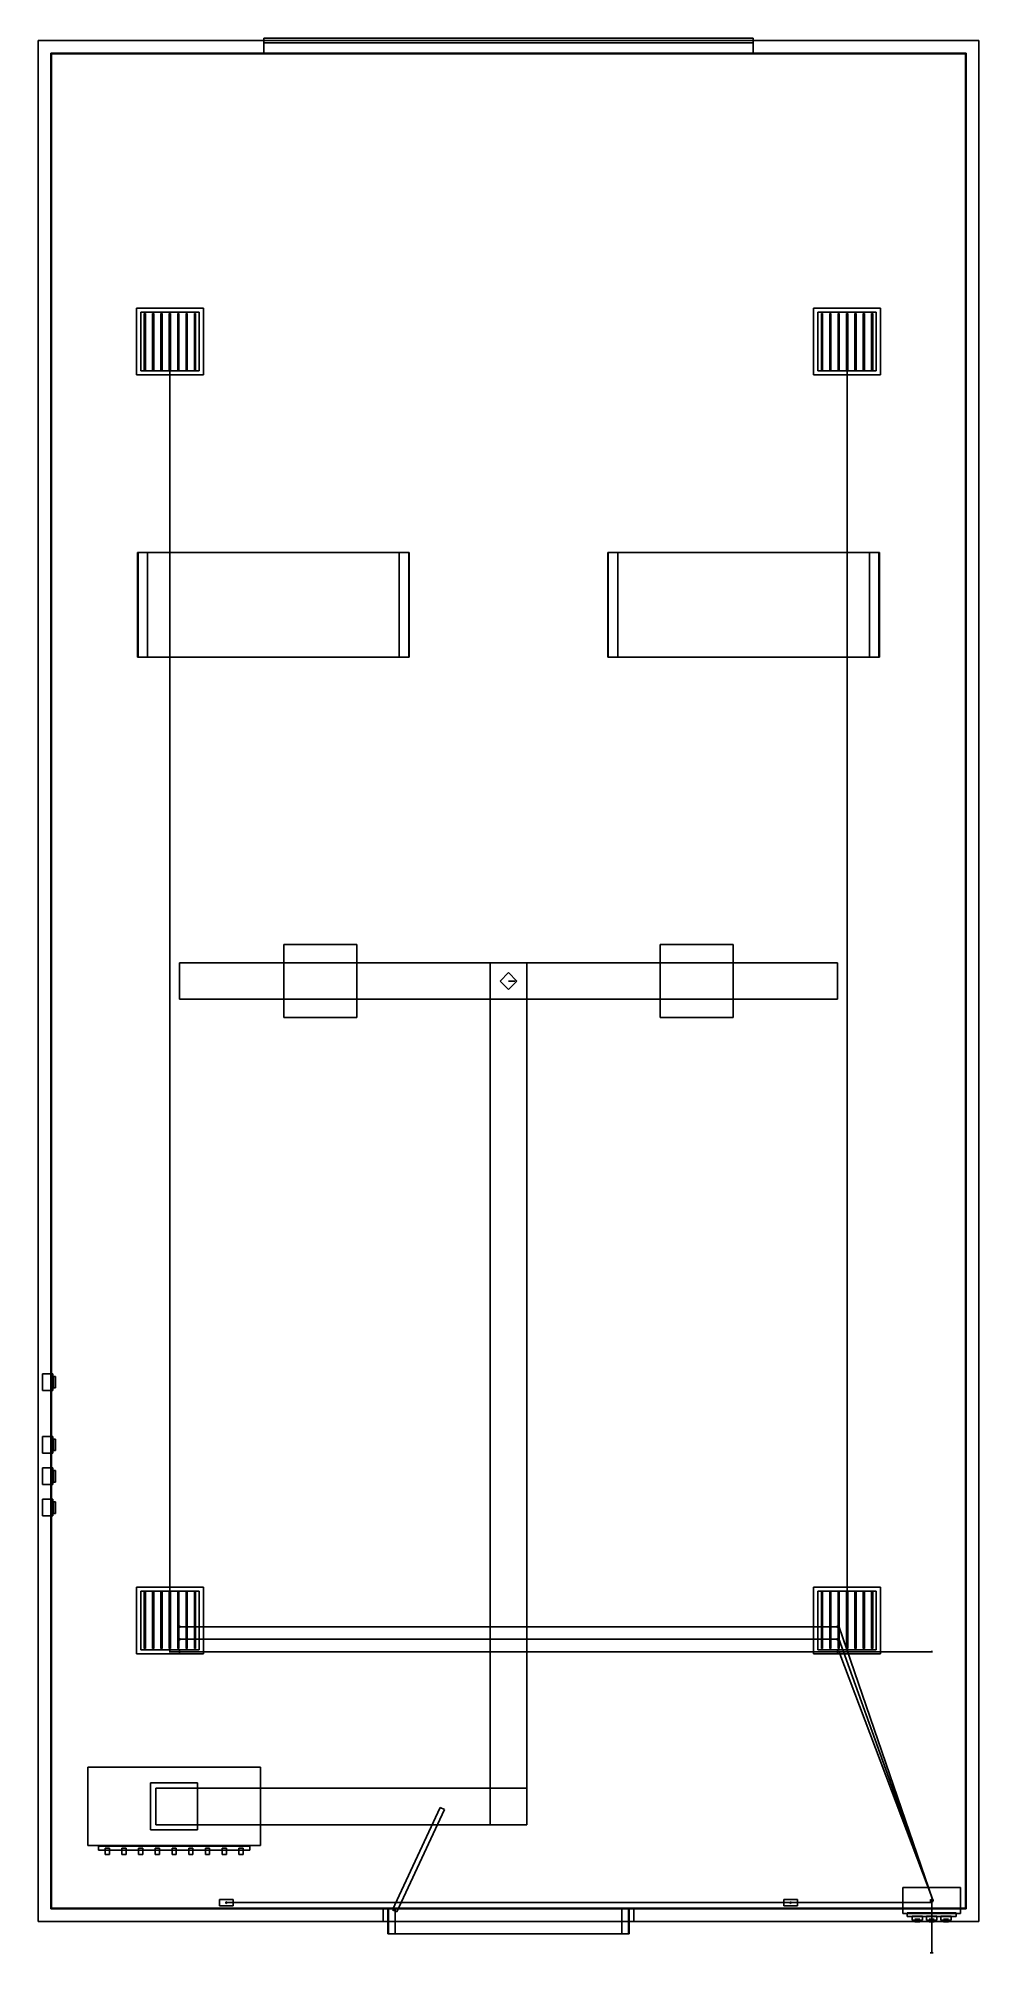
# Model space of a CAD drawing. Header units: millimetres. Extents: x 276900 to 285900, y 122200 to 140522.
import ezdxf

# ---------------------------------------------------------------- set-up
doc = ezdxf.new("R2010")
doc.units = ezdxf.units.MM

msp = doc.modelspace()

# ---------------------------------------------------------------- linework, layer by layer
at = {"layer": 'electrical'}
for p, q in [((278167.79, 137620), (278152.21, 137620)), ((278152.21, 137620), (278160, 137620)), ((278160, 137620), (278167.79, 137620)), ((278160, 125080), (278160, 137620)), ((284647.79, 137620), (284632.21, 137620)), ((284632.21, 137620), (284640, 137620)), ((284640, 137620), (284647.79, 137620)), ((284640, 125080), (284640, 137620)), ((278250, 125308.74), (278250, 125331.26)), ((278250, 125331.26), (278250, 125320)), ((284550, 125308.74), (284550, 125331.26)), ((284550, 125331.26), (284550, 125320)), ((278250, 125320), (278250, 125308.74)), ((284550, 125320), (278250, 125320)), ((278250, 125188.74), (278250, 125211.26)), ((278250, 125211.26), (278250, 125200)), ((278250, 125200), (278250, 125188.74)), ((284550, 125200), (278250, 125200)), ((284562.29, 125324.22), (284543.85, 125317.89)), ((284543.85, 125317.89), (284562.29, 125324.22)), ((284543.85, 125317.89), (284543.85, 125317.89)), ((284562.23, 125204.4), (284543.88, 125197.8)), ((284543.88, 125197.8), (284562.23, 125204.4)), ((284543.88, 125197.8), (284543.88, 125197.8)), ((284550, 125320), (284550, 125308.74)), ((284550, 125320), (284564.04, 125320)), ((284564.04, 125320), (284550, 125320)), ((284550, 125188.74), (284550, 125211.26)), ((284550, 125211.26), (284550, 125200)), ((284550, 125200), (284550, 125188.74)), ((284550, 125200), (284564.04, 125200)), ((284564.04, 125200), (284550, 125200)), ((285462.23, 122704.4), (284562.23, 125204.4)), ((285462.29, 122704.22), (284562.29, 125324.22)), ((278167.79, 125080), (278152.21, 125080)), ((278152.21, 125080), (278160, 125080)), ((278160, 125072.21), (278160, 125087.79)), ((278160, 125087.79), (278160, 125080)), ((278160, 125080), (278160, 125072.21)), ((285450, 125080), (278160, 125080)), ((278160, 125080), (278167.79, 125080)), ((278250, 125068.74), (278250, 125091.26)), ((278250, 125091.26), (278250, 125080)), ((278250, 125080), (278250, 125068.74)), ((284550, 125080), (278250, 125080)), ((284562.16, 125084.6), (284543.92, 125077.7)), ((284543.92, 125077.7), (284562.16, 125084.6)), ((284543.92, 125077.7), (284543.92, 125077.7)), ((284550, 125068.74), (284550, 125091.26)), ((284550, 125091.26), (284550, 125080)), ((284550, 125080), (284550, 125068.74)), ((284550, 125080), (284564.04, 125080)), ((284564.04, 125080), (284550, 125080)), ((285462.16, 122704.6), (284562.16, 125084.6)), ((284647.79, 125080), (284632.21, 125080)), ((284632.21, 125080), (284640, 125080)), ((284640, 125080), (284647.79, 125080)), ((285450, 125072.21), (285450, 125087.79)), ((285450, 125087.79), (285450, 125080)), ((285450, 125080), (285450, 125072.21)), ((285175, 122575), (285175, 122825)), ((285175, 122825), (285725, 122825)), ((285725, 122575), (285725, 122825)), ((278635, 122650), (278635, 122710)), ((278635, 122710), (278765, 122710)), ((278635, 122650), (278765, 122650)), ((278709, 122680), (278695.5, 122687.79)), ((278695.5, 122687.79), (278695.5, 122672.21)), ((278695.5, 122672.21), (278709, 122680)), ((278700, 122672.21), (278700, 122687.79)), ((278700, 122687.79), (278700, 122680)), ((278700, 122680), (285450, 122680)), ((278700, 122680), (278700, 122672.21)), ((278700, 122680), (278709.72, 122680)), ((278709.72, 122680), (278700, 122680)), ((278765, 122650), (278765, 122710)), ((284035, 122650), (284035, 122710)), ((284035, 122710), (284165, 122710)), ((284035, 122650), (284165, 122650)), ((284109, 122680), (284095.5, 122687.79)), ((284095.5, 122687.79), (284095.5, 122672.21)), ((284095.5, 122672.21), (284109, 122680)), ((284100, 122672.21), (284100, 122687.79)), ((284100, 122687.79), (284100, 122680)), ((284100, 122680), (285450, 122680)), ((284100, 122680), (284100, 122672.21)), ((284100, 122680), (284109.72, 122680)), ((284109.72, 122680), (284100, 122680)), ((284165, 122650), (284165, 122710)), ((285215, 122547.5), (285215, 122582.5)), ((285215, 122582.5), (285685, 122582.5)), ((285432, 122700), (285459, 122715.59)), ((285459, 122684.41), (285432, 122700)), ((285465.59, 122700), (285434.41, 122700)), ((285434.41, 122700), (285450, 122700)), ((285463, 122700), (285443.5, 122711.26)), ((285443.5, 122711.26), (285443.5, 122688.74)), ((285463, 122700), (285443.5, 122711.26)), ((285443.5, 122711.26), (285443.5, 122688.74)), ((285463, 122700), (285443.5, 122711.26)), ((285443.5, 122711.26), (285443.5, 122688.74)), ((285443.5, 122688.74), (285463, 122700)), ((285443.5, 122688.74), (285463, 122700)), ((285443.5, 122688.74), (285463, 122700)), ((285462.29, 122704.22), (285443.85, 122697.89)), ((285443.85, 122697.89), (285462.29, 122704.22)), ((285443.85, 122697.89), (285443.85, 122697.89)), ((285462.23, 122704.4), (285443.88, 122697.8)), ((285443.88, 122697.8), (285462.23, 122704.4)), ((285443.88, 122697.8), (285443.88, 122697.8)), ((285462.16, 122704.6), (285443.92, 122697.7)), ((285443.92, 122697.7), (285462.16, 122704.6)), ((285443.92, 122697.7), (285443.92, 122697.7)), ((285450, 122700), (285465.59, 122700)), ((285450, 122200), (285450, 122700)), ((285450, 122700), (285469.44, 122700)), ((285469.44, 122700), (285450, 122700)), ((285450, 122700), (285464.04, 122700)), ((285464.04, 122700), (285450, 122700)), ((285450, 122700), (285464.04, 122700)), ((285464.04, 122700), (285450, 122700)), ((285450, 122700), (285464.04, 122700)), ((285464.04, 122700), (285450, 122700)), ((285450, 122672.21), (285450, 122687.79)), ((285450, 122687.79), (285450, 122680)), ((285450, 122672.21), (285450, 122687.79)), ((285450, 122687.79), (285450, 122680)), ((285450, 122680), (285450, 122672.21)), ((285450, 122680), (285450, 122672.21)), ((285459, 122715.59), (285459, 122684.41)), ((285685, 122547.5), (285685, 122582.5)), ((285175, 122575), (285725, 122575)), ((285215, 122547.5), (285685, 122547.5)), ((285262.5, 122510), (285262.5, 122550)), ((285262.5, 122550), (285362.5, 122550)), ((285262.5, 122510), (285362.5, 122510)), ((285335.88, 122520), (285289.12, 122520)), ((285289.12, 122520), (285312.5, 122520)), ((285335.88, 122495), (285289.12, 122495)), ((285289.12, 122495), (285312.5, 122495)), ((285312.5, 122520), (285312.5, 122495)), ((285312.5, 122520), (285335.88, 122520)), ((285312.5, 122495), (285335.88, 122495)), ((285362.5, 122510), (285362.5, 122550)), ((285400, 122510), (285400, 122550)), ((285400, 122550), (285500, 122550)), ((285400, 122510), (285500, 122510)), ((285473.38, 122520), (285426.62, 122520)), ((285426.62, 122520), (285450, 122520)), ((285473.38, 122495), (285426.62, 122495)), ((285426.62, 122495), (285450, 122495)), ((285450, 122520), (285450, 122495)), ((285450, 122520), (285473.38, 122520)), ((285450, 122495), (285473.38, 122495)), ((285500, 122510), (285500, 122550)), ((285537.5, 122510), (285537.5, 122550)), ((285537.5, 122550), (285637.5, 122550)), ((285537.5, 122510), (285637.5, 122510)), ((285610.88, 122520), (285564.12, 122520)), ((285564.12, 122520), (285587.5, 122520)), ((285610.88, 122495), (285564.12, 122495)), ((285564.12, 122495), (285587.5, 122495)), ((285587.5, 122520), (285587.5, 122495)), ((285587.5, 122520), (285610.88, 122520)), ((285587.5, 122495), (285610.88, 122495)), ((285637.5, 122510), (285637.5, 122550)), ((285465.59, 122200), (285434.41, 122200)), ((285434.41, 122200), (285450, 122200)), ((285450, 122200), (285465.59, 122200))]:
    msp.add_line(p, q, dxfattribs=at)
at = {"layer": 'hvac'}
for p, q in [((279250, 131150), (279250, 131850)), ((279250, 131850), (279950, 131850)), ((279950, 131150), (279950, 131850)), ((282850, 131150), (282850, 131850)), ((282850, 131850), (283550, 131850)), ((283550, 131150), (283550, 131850)), ((278250, 131325), (278250, 131675)), ((278250, 131675), (284550, 131675)), ((281225, 123425), (281225, 131675)), ((281225, 131675), (281575, 131675)), ((281575, 123425), (281575, 131675)), ((284550, 131325), (284550, 131675)), ((278250, 131325), (284550, 131325)), ((279250, 131150), (279950, 131150)), ((282850, 131150), (283550, 131150)), ((277375, 123225), (277375, 123975)), ((277375, 123975), (279025, 123975)), ((279025, 123225), (279025, 123975)), ((277975, 123375), (277975, 123825)), ((277975, 123825), (278425, 123825)), ((278025, 123425), (278025, 123775)), ((278025, 123775), (281575, 123775)), ((278425, 123375), (278425, 123825)), ((281575, 123425), (281575, 123775)), ((277975, 123375), (278425, 123375)), ((278025, 123425), (281575, 123425)), ((281225, 123425), (281575, 123425)), ((277375, 123225), (279025, 123225)), ((277475, 123180), (277475, 123220)), ((277475, 123220), (278925, 123220)), ((277475, 123180), (278925, 123180)), ((277540, 123140), (277540, 123200)), ((277540, 123200), (277580, 123200)), ((277540, 123140), (277580, 123140)), ((277580, 123140), (277580, 123200)), ((277700, 123140), (277700, 123200)), ((277700, 123200), (277740, 123200)), ((277700, 123140), (277740, 123140)), ((277740, 123140), (277740, 123200)), ((277860, 123140), (277860, 123200)), ((277860, 123200), (277900, 123200)), ((277860, 123140), (277900, 123140)), ((277900, 123140), (277900, 123200)), ((278020, 123140), (278020, 123200)), ((278020, 123200), (278060, 123200)), ((278020, 123140), (278060, 123140)), ((278060, 123140), (278060, 123200)), ((278180, 123140), (278180, 123200)), ((278180, 123200), (278220, 123200)), ((278180, 123140), (278220, 123140)), ((278220, 123140), (278220, 123200)), ((278340, 123140), (278340, 123200)), ((278340, 123200), (278380, 123200)), ((278340, 123140), (278380, 123140)), ((278380, 123140), (278380, 123200)), ((278500, 123140), (278500, 123200)), ((278500, 123200), (278540, 123200)), ((278500, 123140), (278540, 123140)), ((278540, 123140), (278540, 123200)), ((278660, 123140), (278660, 123200)), ((278660, 123200), (278700, 123200)), ((278660, 123140), (278700, 123140)), ((278700, 123140), (278700, 123200)), ((278820, 123140), (278820, 123200)), ((278820, 123200), (278860, 123200)), ((278820, 123140), (278860, 123140)), ((278860, 123140), (278860, 123200)), ((278925, 123180), (278925, 123220))]:
    msp.add_line(p, q, dxfattribs=at)
at = {"layer": 'interiors'}
for p, q in [((276900, 122500), (276900, 140500)), ((276900, 140500), (285900, 140500)), ((285780, 140380), (277020, 140380)), ((277020, 122620), (277020, 140380)), ((277025, 122625), (277025, 140375)), ((277025, 140375), (285775, 140375)), ((279060, 140477.5), (279060, 140522.5)), ((279060, 140522.5), (283740, 140522.5)), ((279060, 140500), (283740, 140500)), ((279060, 140380), (279060, 140500)), ((279060, 140477.5), (283740, 140477.5)), ((279060, 140380), (283740, 140380)), ((283740, 140477.5), (283740, 140522.5)), ((283740, 140380), (283740, 140500)), ((285775, 122625), (285775, 140375)), ((285780, 122620), (285780, 140380)), ((285900, 122500), (285900, 140500)), ((277850, 134600), (277850, 135600)), ((277850, 135600), (280450, 135600)), ((277855, 134600), (277855, 135600)), ((277855, 135600), (277945, 135600)), ((277945, 134600), (277945, 135600)), ((280355, 134600), (280355, 135600)), ((280355, 135600), (280445, 135600)), ((280445, 134600), (280445, 135600)), ((280450, 134600), (280450, 135600)), ((282350, 134600), (282350, 135600)), ((282350, 135600), (284950, 135600)), ((282355, 134600), (282355, 135600)), ((282355, 135600), (282445, 135600)), ((282445, 134600), (282445, 135600)), ((284855, 134600), (284855, 135600)), ((284855, 135600), (284945, 135600)), ((284945, 134600), (284945, 135600)), ((284950, 134600), (284950, 135600)), ((277850, 134600), (280450, 134600)), ((277855, 134600), (277945, 134600)), ((280355, 134600), (280445, 134600)), ((282350, 134600), (284950, 134600)), ((282355, 134600), (282445, 134600)), ((284855, 134600), (284945, 134600)), ((280289.61, 122609.51), (280746.04, 123588.32)), ((280330.39, 122590.49), (280786.82, 123569.3)), ((280786.82, 123569.3), (280746.04, 123588.32)), ((285780, 122620), (277020, 122620)), ((280200, 122620), (277020, 122620)), ((277025, 122625), (285775, 122625)), ((280200, 122500), (280200, 122620)), ((280200, 122620), (282600, 122620)), ((280245, 122380), (280245, 122620)), ((280245, 122620), (280315, 122620)), ((280250, 122380), (280250, 122620)), ((280250, 122620), (282550, 122620)), ((280330.39, 122590.49), (280289.61, 122609.51)), ((280315, 122380), (280315, 122620)), ((282485, 122380), (282485, 122620)), ((282485, 122620), (282555, 122620)), ((282550, 122380), (282550, 122620)), ((282555, 122380), (282555, 122620)), ((282600, 122500), (282600, 122620)), ((285780, 122620), (282600, 122620)), ((276900, 122500), (280200, 122500)), ((276900, 122500), (285900, 122500)), ((280200, 122500), (282600, 122500)), ((282600, 122500), (285900, 122500)), ((280245, 122380), (280315, 122380)), ((280250, 122380), (282550, 122380)), ((282485, 122380), (282555, 122380))]:
    msp.add_line(p, q, dxfattribs=at)
at = {"layer": 'lighting'}
for p, q in [((277840, 137300), (277840, 137940)), ((277840, 137940), (278480, 137940)), ((277880, 137340), (277880, 137900)), ((277880, 137900), (278440, 137900)), ((277914, 137350), (277914, 137890)), ((277914, 137890), (277926, 137890)), ((277926, 137350), (277926, 137890)), ((277994, 137350), (277994, 137890)), ((277994, 137890), (278006, 137890)), ((278006, 137350), (278006, 137890)), ((278074, 137350), (278074, 137890)), ((278074, 137890), (278086, 137890)), ((278086, 137350), (278086, 137890)), ((278154, 137350), (278154, 137890)), ((278154, 137890), (278166, 137890)), ((278166, 137350), (278166, 137890)), ((278234, 137350), (278234, 137890)), ((278234, 137890), (278246, 137890)), ((278246, 137350), (278246, 137890)), ((278314, 137350), (278314, 137890)), ((278314, 137890), (278326, 137890)), ((278326, 137350), (278326, 137890)), ((278394, 137350), (278394, 137890)), ((278394, 137890), (278406, 137890)), ((278406, 137350), (278406, 137890)), ((278440, 137340), (278440, 137900)), ((278480, 137300), (278480, 137940)), ((284320, 137300), (284320, 137940)), ((284320, 137940), (284960, 137940)), ((284360, 137340), (284360, 137900)), ((284360, 137900), (284920, 137900)), ((284394, 137350), (284394, 137890)), ((284394, 137890), (284406, 137890)), ((284406, 137350), (284406, 137890)), ((284474, 137350), (284474, 137890)), ((284474, 137890), (284486, 137890)), ((284486, 137350), (284486, 137890)), ((284554, 137350), (284554, 137890)), ((284554, 137890), (284566, 137890)), ((284566, 137350), (284566, 137890)), ((284634, 137350), (284634, 137890)), ((284634, 137890), (284646, 137890)), ((284646, 137350), (284646, 137890)), ((284714, 137350), (284714, 137890)), ((284714, 137890), (284726, 137890)), ((284726, 137350), (284726, 137890)), ((284794, 137350), (284794, 137890)), ((284794, 137890), (284806, 137890)), ((284806, 137350), (284806, 137890)), ((284874, 137350), (284874, 137890)), ((284874, 137890), (284886, 137890)), ((284886, 137350), (284886, 137890)), ((284920, 137340), (284920, 137900)), ((284960, 137300), (284960, 137940)), ((278169, 137620), (278155.5, 137627.79)), ((278155.5, 137627.79), (278155.5, 137612.21)), ((278155.5, 137612.21), (278169, 137620)), ((284649, 137620), (284635.5, 137627.79)), ((284635.5, 137627.79), (284635.5, 137612.21)), ((284635.5, 137612.21), (284649, 137620)), ((277840, 137300), (278480, 137300)), ((277880, 137340), (278440, 137340)), ((277914, 137350), (277926, 137350)), ((277994, 137350), (278006, 137350)), ((278074, 137350), (278086, 137350)), ((278154, 137350), (278166, 137350)), ((278234, 137350), (278246, 137350)), ((278314, 137350), (278326, 137350)), ((278394, 137350), (278406, 137350)), ((284320, 137300), (284960, 137300)), ((284360, 137340), (284920, 137340)), ((284394, 137350), (284406, 137350)), ((284474, 137350), (284486, 137350)), ((284554, 137350), (284566, 137350)), ((284634, 137350), (284646, 137350)), ((284714, 137350), (284726, 137350)), ((284794, 137350), (284806, 137350)), ((284874, 137350), (284886, 137350)), ((277840, 125060), (277840, 125700)), ((277840, 125700), (278480, 125700)), ((278480, 125060), (278480, 125700)), ((284320, 125060), (284320, 125700)), ((284320, 125700), (284960, 125700)), ((284960, 125060), (284960, 125700)), ((277880, 125100), (277880, 125660)), ((277880, 125660), (278440, 125660)), ((277914, 125110), (277914, 125650)), ((277914, 125650), (277926, 125650)), ((277926, 125110), (277926, 125650)), ((277994, 125110), (277994, 125650)), ((277994, 125650), (278006, 125650)), ((278006, 125110), (278006, 125650)), ((278074, 125110), (278074, 125650)), ((278074, 125650), (278086, 125650)), ((278086, 125110), (278086, 125650)), ((278154, 125110), (278154, 125650)), ((278154, 125650), (278166, 125650)), ((278166, 125110), (278166, 125650)), ((278234, 125110), (278234, 125650)), ((278234, 125650), (278246, 125650)), ((278246, 125110), (278246, 125650)), ((278314, 125110), (278314, 125650)), ((278314, 125650), (278326, 125650)), ((278326, 125110), (278326, 125650)), ((278394, 125110), (278394, 125650)), ((278394, 125650), (278406, 125650)), ((278406, 125110), (278406, 125650)), ((278440, 125100), (278440, 125660)), ((284360, 125100), (284360, 125660)), ((284360, 125660), (284920, 125660)), ((284394, 125110), (284394, 125650)), ((284394, 125650), (284406, 125650)), ((284406, 125110), (284406, 125650)), ((284474, 125110), (284474, 125650)), ((284474, 125650), (284486, 125650)), ((284486, 125110), (284486, 125650)), ((284554, 125110), (284554, 125650)), ((284554, 125650), (284566, 125650)), ((284566, 125110), (284566, 125650)), ((284634, 125110), (284634, 125650)), ((284634, 125650), (284646, 125650)), ((284646, 125110), (284646, 125650)), ((284714, 125110), (284714, 125650)), ((284714, 125650), (284726, 125650)), ((284726, 125110), (284726, 125650)), ((284794, 125110), (284794, 125650)), ((284794, 125650), (284806, 125650)), ((284806, 125110), (284806, 125650)), ((284874, 125110), (284874, 125650)), ((284874, 125650), (284886, 125650)), ((284886, 125110), (284886, 125650)), ((284920, 125100), (284920, 125660)), ((278169, 125380), (278155.5, 125387.79)), ((278155.5, 125387.79), (278155.5, 125372.21)), ((278155.5, 125372.21), (278169, 125380)), ((284649, 125380), (284635.5, 125387.79)), ((284635.5, 125387.79), (284635.5, 125372.21)), ((284635.5, 125372.21), (284649, 125380)), ((277840, 125060), (278480, 125060)), ((277880, 125100), (278440, 125100)), ((277914, 125110), (277926, 125110)), ((277994, 125110), (278006, 125110)), ((278074, 125110), (278086, 125110)), ((278154, 125110), (278166, 125110)), ((278234, 125110), (278246, 125110)), ((278314, 125110), (278326, 125110)), ((278394, 125110), (278406, 125110)), ((284320, 125060), (284960, 125060)), ((284360, 125100), (284920, 125100)), ((284394, 125110), (284406, 125110)), ((284474, 125110), (284486, 125110)), ((284554, 125110), (284566, 125110)), ((284634, 125110), (284646, 125110)), ((284714, 125110), (284726, 125110)), ((284794, 125110), (284806, 125110)), ((284874, 125110), (284886, 125110))]:
    msp.add_line(p, q, dxfattribs=at)
at = {"layer": 'sensors'}
for p, q in [((281400, 131580), (281320, 131500)), ((281480, 131500), (281400, 131580)), ((281320, 131500), (281400, 131420)), ((281400, 131420), (281480, 131500)), ((281400, 131500), (281465, 131500)), ((281465, 131500), (281400, 131500)), ((276940, 127580), (276940, 127740)), ((276940, 127740), (277040, 127740)), ((277040, 127580), (277040, 127740)), ((277045, 127605), (277045, 127715)), ((277045, 127715), (277065, 127715)), ((277065, 127605), (277065, 127715)), ((276940, 127580), (277040, 127580)), ((277045, 127605), (277065, 127605)), ((276940, 126980), (276940, 127140)), ((276940, 127140), (277040, 127140)), ((276940, 126980), (277040, 126980)), ((277040, 126980), (277040, 127140)), ((277045, 127005), (277045, 127115)), ((277045, 127115), (277065, 127115)), ((277045, 127005), (277065, 127005)), ((277065, 127005), (277065, 127115)), ((276940, 126680), (276940, 126840)), ((276940, 126840), (277040, 126840)), ((277040, 126680), (277040, 126840)), ((277045, 126705), (277045, 126815)), ((277045, 126815), (277065, 126815)), ((277065, 126705), (277065, 126815)), ((276940, 126680), (277040, 126680)), ((277045, 126705), (277065, 126705)), ((276940, 126380), (276940, 126540)), ((276940, 126540), (277040, 126540)), ((277040, 126380), (277040, 126540)), ((277045, 126405), (277045, 126515)), ((277045, 126515), (277065, 126515)), ((277065, 126405), (277065, 126515)), ((276940, 126380), (277040, 126380)), ((277045, 126405), (277065, 126405))]:
    msp.add_line(p, q, dxfattribs=at)

doc.saveas('drawing.dxf')
